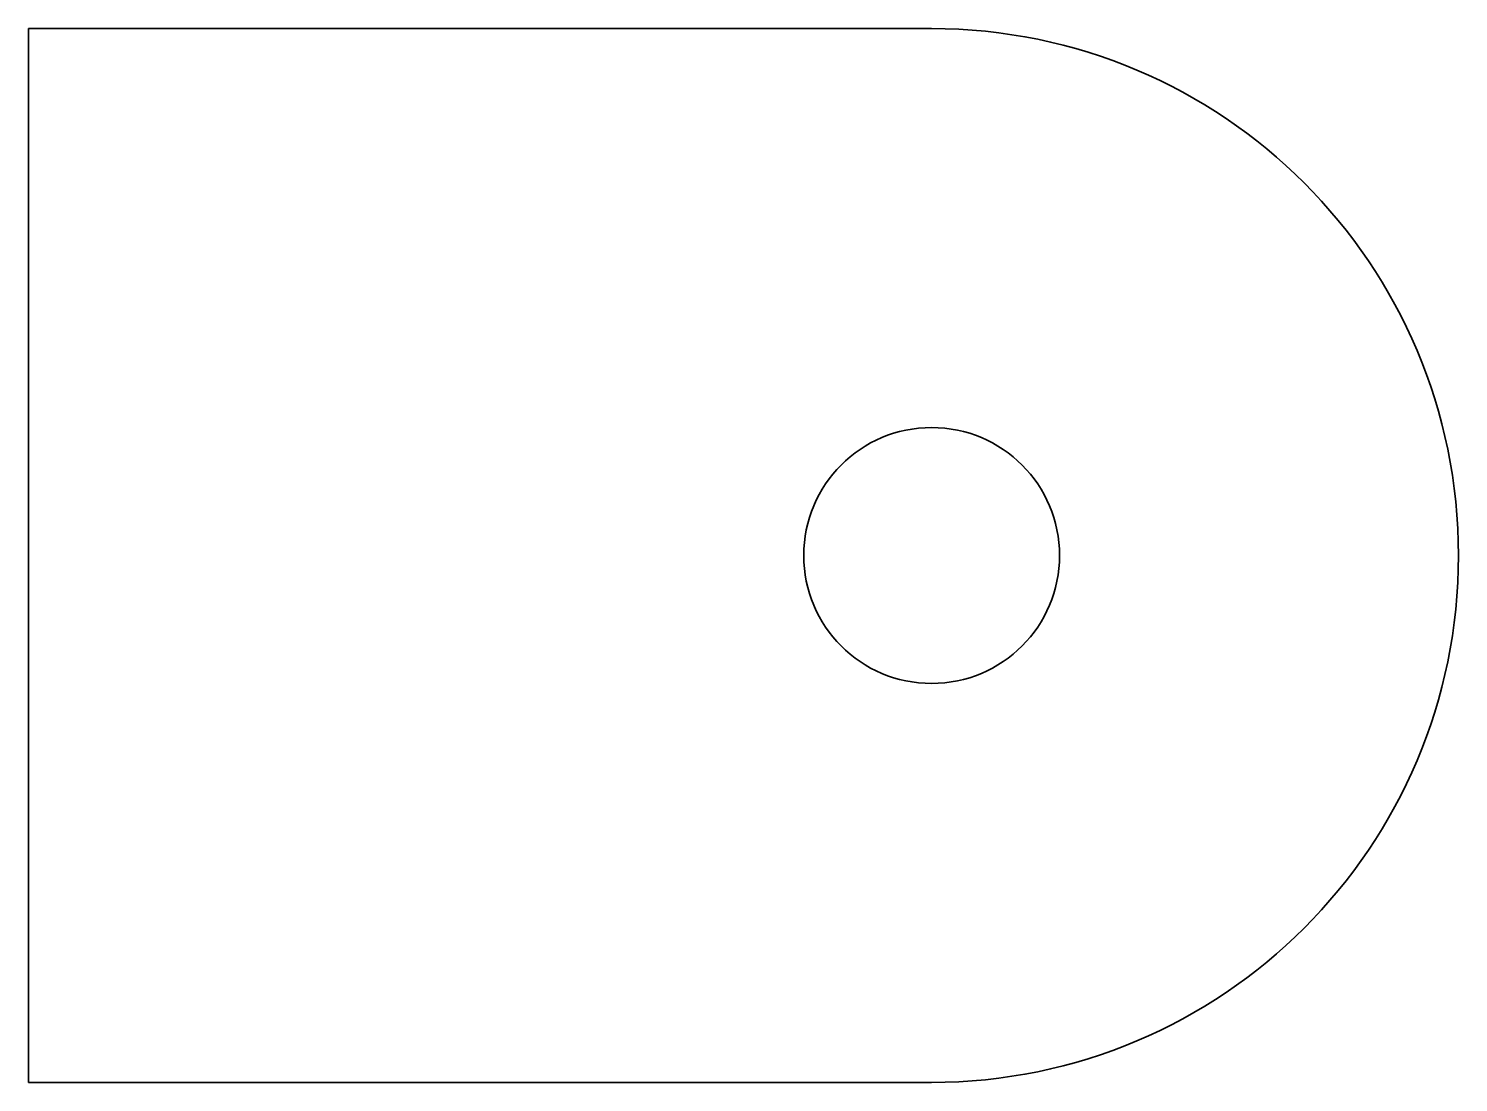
# Model space of a CAD drawing. Extents: x 200.5 to 219.5, y 141.5 to 155.5.
import ezdxf

# ---------------------------------------------------------------- set-up
doc = ezdxf.new("R2010")
doc.units = 0

msp = doc.modelspace()

# ---------------------------------------------------------------- linework, layer by layer
at = {"color": 7, "lineweight": 35}
for p, q in [((200.5, 155.5), (200.5, 141.5)), ((212.5, 155.5), (200.5, 155.5)), ((200.5, 141.5), (212.5, 141.5))]:
    msp.add_line(p, q, dxfattribs=at)
msp.add_circle((212.5, 148.5), 1.7, dxfattribs=at)
msp.add_arc((212.5, 148.5), 7, 270, 90, dxfattribs=at)

doc.saveas('drawing.dxf')
